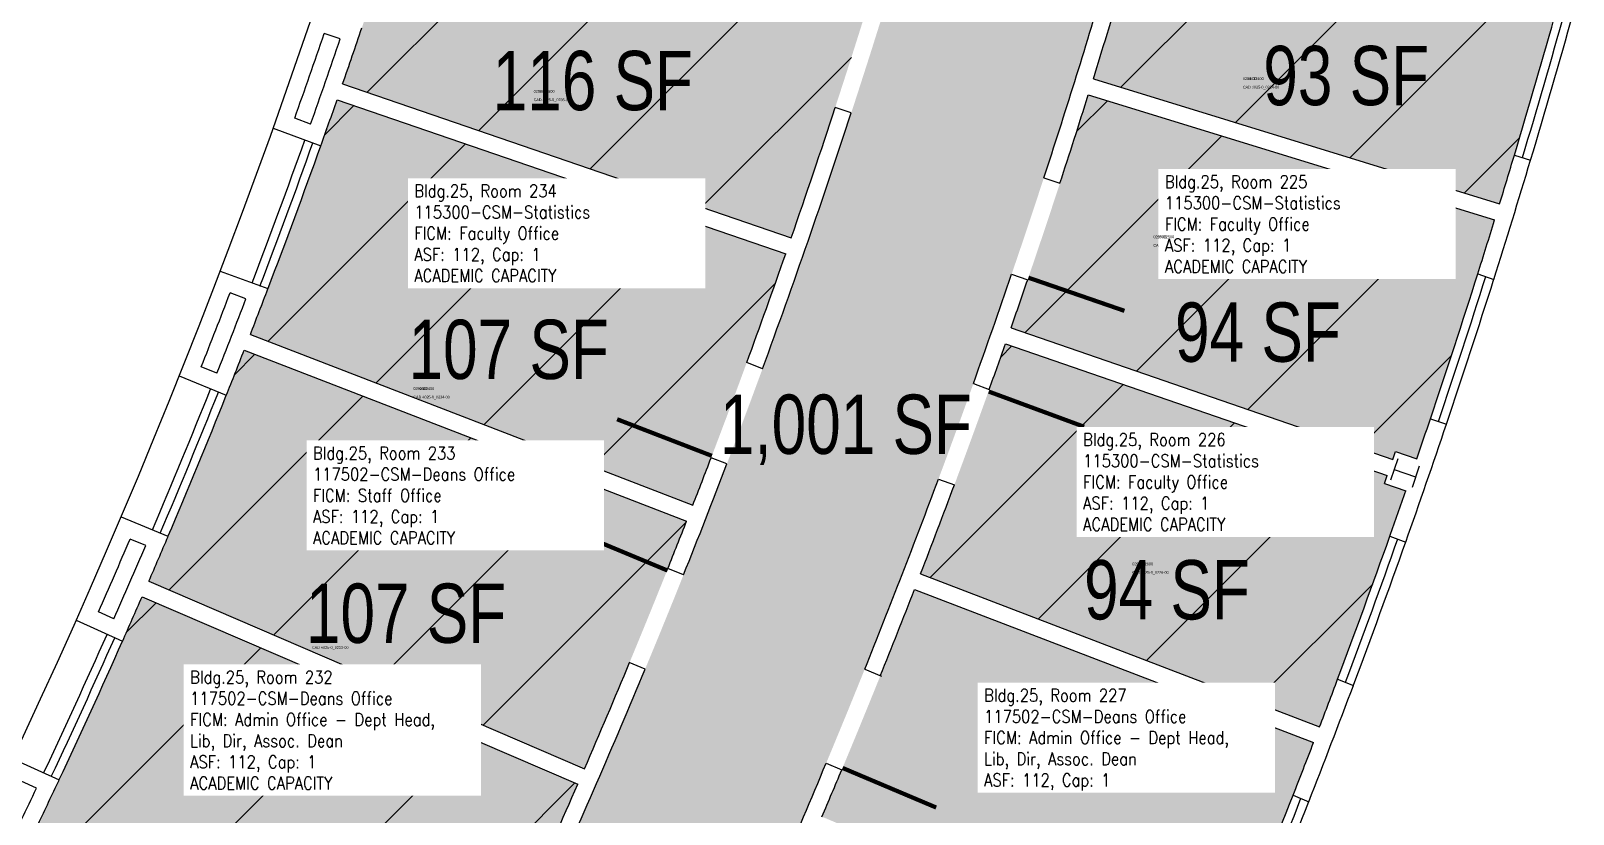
# Model space of a CAD drawing. Header units: inches. Extents: x -325 to 948, y 0 to 3497.
# Drawn here: x -21 to 525, y 744 to 1022 of the extents above; entities that cross this region are included whole.
import ezdxf
from ezdxf.enums import TextEntityAlignment as Align

# ---------------------------------------------------------------- set-up
doc = ezdxf.new("R2010")
doc.units = ezdxf.units.IN
doc.header["$LTSCALE"] = 10
doc.header["$MEASUREMENT"] = 0
for name, color, linetype in [('A-COLS', 5, 'CONTINUOUS'), ('A-DOOR', 2, 'CONTINUOUS'), ('A-GLAZ', 1, 'CONTINUOUS'), ('A-GLAZ-SILL', 2, 'CONTINUOUS'), ('A-IDEN-CNUM', 7, 'CONTINUOUS'), ('A-IDEN-RNUM', 7, 'CONTINUOUS'), ('A-IDEN-SNUM', 4, 'CONTINUOUS'), ('A-IDEN-VNUM', 4, 'CONTINUOUS'), ('A-WALL', 5, 'CONTINUOUS'), ('AREA-TEXT', 3, 'CONTINUOUS'), ('Rooms-Capacity', 4, 'CONTINUOUS'), ('Rooms-Category-Color', 7, 'CONTINUOUS'), ('Rooms-College-Color', 7, 'CONTINUOUS'), ('Rooms-Department-Color', 7, 'CONTINUOUS'), ('Rooms-Division-Color', 7, 'CONTINUOUS'), ('Rooms-Information', 7, 'CONTINUOUS')]:
    doc.layers.add(name, color=color, linetype=linetype)
doc.styles.add('AREA', font='arial.ttf', dxfattribs={"width": 0.75, "height": 24})
doc.styles.add('ROOMSNUMBER', font='txt', dxfattribs={"height": 0.03})
doc.styles.add('ROOMVNUMBER', font='simplex.shx', dxfattribs={"width": 0.85})
pattern_1 = [(45, (0, 0), (-26.51650429449553, 26.51650429449553), [])]

msp = doc.modelspace()

# ---------------------------------------------------------------- hatches: boundary and pattern name
at = {"layer": 'Rooms-Capacity'}
h = msp.add_hatch(dxfattribs=at)
h.set_pattern_fill('ANSI31', color=256, scale=300, style=0)
h.set_pattern_definition(pattern_1)
edge = h.paths.add_edge_path()
edge.add_arc((-2305.089008092932, 1834.524642707911), 2703.000000049143, 340.8610057161899, 343.0380588394687)
edge.add_line((280.3271226100624, 1045.961118718609), (119.3391235694289, 1094.002371110022))
edge.add_arc((-2305.089007974754, 1834.524642976342), 2535.000000030152, 340.8484296923104, 343.01512552803985, ccw=False)
edge.add_line((89.60890708118677, 1002.87153273169), (248.5053586475551, 948.3165348591283))
h = msp.add_hatch(dxfattribs=at)
h.set_pattern_fill('ANSI31', color=256, scale=300, style=0)
h.set_pattern_definition(pattern_1)
edge = h.paths.add_edge_path()
edge.add_arc((-2276.852426281882, 1812.192879227963), 2904.00000032316, 342.9432912588958, 344.6990549330902)
edge.add_line((524.2096773013473, 1045.859339738265), (516.4850305169821, 1047.955555938184))
edge.add_arc((-2276.852430107856, 1812.192877487471), 2895.996003550221, 344.6987278055045, 344.758081324442)
edge.add_line((517.2752159759402, 1050.849623777904), (380.0898112021387, 1088.077250903472))
edge.add_arc((-2305.089007895296, 1834.524642702185), 2786.999999865912, 342.6778497401492, 344.4647095112239, ccw=False)
edge.add_line((355.5087377205491, 1004.712233011611), (499.4148769341409, 960.3972094981))
h = msp.add_hatch(dxfattribs=at)
h.set_pattern_fill('ANSI31', color=256, scale=300, style=0)
h.set_pattern_definition(pattern_1)
edge = h.paths.add_edge_path()
edge.add_arc((-2276.852418047817, 1812.192872004533), 2895.995990214023, 341.0101215981583, 341.0694751172906)
edge.add_line((462.5068362504244, 872.6697742436081), (470.0725412406027, 870.0574192833155))
edge.add_arc((-2276.852426187982, 1812.192878604191), 2904.000000067543, 341.069147865492, 342.8249115392283)
edge.add_line((497.6490437686443, 954.6629411671311), (353.7160897180438, 998.9862221740186))
edge.add_arc((-2305.089008116584, 1834.524642937959), 2787.000000151436, 340.7679439847817, 342.55449900097767, ccw=False)
edge.add_line((326.3747290670872, 916.5008955700323), (461.5321011543274, 869.8325373502448))
h = msp.add_hatch(dxfattribs=at)
h.set_pattern_fill('ANSI31', color=256, scale=300, style=0)
h.set_pattern_definition(pattern_1)
edge = h.paths.add_edge_path()
edge.add_arc((-2305.08900790314, 1834.524642693369), 2702.999999866125, 338.7217339379405, 340.7338218053458)
edge.add_line((246.531883712858, 942.6503103207797), (87.63376909866929, 997.2058791769668))
edge.add_arc((-2305.089008014309, 1834.524642641687), 2534.999999953714, 338.71097346104966, 340.71281684837544, ccw=False)
edge.add_line((56.92457297444344, 914.1351365139708), (213.644649758935, 853.6119243353605))
h = msp.add_hatch(dxfattribs=at)
h.set_pattern_fill('ANSI31', color=256, scale=300, style=0)
h.set_pattern_definition(pattern_1)
edge = h.paths.add_edge_path()
edge.add_arc((-2305.089008152117, 1834.524642559119), 2703.000000032111, 336.5827852141511, 338.5945502867464)
edge.add_line((211.4610420316458, 848.0233272565529), (54.73950235918164, 908.5471043894067))
edge.add_arc((-2305.089007961677, 1834.524642856049), 2534.999999973945, 336.5738616703237, 338.57536091292997, ccw=False)
edge.add_line((20.95943770185113, 826.693492169492), (175.279097802937, 760.2886074464768))
h = msp.add_hatch(dxfattribs=at)
h.set_pattern_fill('ANSI31', color=256, scale=300, style=0)
h.set_pattern_definition(pattern_1)
edge = h.paths.add_edge_path()
edge.add_arc((-2276.852426088291, 1812.192878778743), 2904.000000019783, 339.0766245999268, 340.8323882740558)
edge.add_line((466.1559754796326, 858.7145575555041), (458.5902705006301, 861.326912496239))
edge.add_arc((-2276.852414833651, 1812.192874648416), 2895.995988037347, 340.8320610975003, 340.89141461656)
edge.add_line((459.5738182738423, 864.1611064625904), (324.3922442346811, 910.8378213616088))
edge.add_arc((-2305.089007942135, 1834.524642849704), 2786.999999953379, 338.85831656133695, 340.64459347446916, ccw=False)
edge.add_line((294.3218834213912, 829.3221669271588), (435.6544901020825, 775.1190001498908))
h = msp.add_hatch(dxfattribs=at)
h.set_pattern_fill('ANSI31', color=256, scale=300, style=0)
h.set_pattern_definition(pattern_1)
edge = h.paths.add_edge_path()
edge.add_arc((-2305.089008021794, 1834.524643257954), 2703.000000187775, 334.4441198918063, 336.4556017717681)
edge.add_line((172.8884324468672, 754.7854129141197), (18.56750856712461, 821.1908414382488))
edge.add_arc((-2305.089008075794, 1834.524643225031), 2535.000000232891, 334.4370520766182, 336.4382493965853, ccw=False)
edge.add_line((-18.23569793254137, 740.6659050565213), (133.4629362635314, 668.4742944147438))
at = {"layer": 'Rooms-Category-Color', "true_color": 0xadadad}
h = msp.add_hatch(color=253, dxfattribs=at)
edge = h.paths.add_edge_path()
edge.add_line((34.39897107705474, 468.6999850831926), (-117.4231610074639, 502.021208952181))
edge.add_line((-117.4231610074639, 502.021208952181), (-151.7202681899071, 334.1838550278917))
edge.add_line((-151.7202681899071, 334.1838550278917), (-7.594011101871729, 220.1971984868869))
edge.add_arc((-2276.852426092716, 1812.192878737769), 2771.99999998994, 324.9484635318286, 331.0134130690319)
edge.add_line((147.9079438112676, 468.8682163842022), (169.294850282371, 457.947885286063))
edge.add_arc((-2284.156127394961, 1816.105221167632), 2804.284766009825, 331.0323934584784, 332.6147454176079)
edge.add_line((205.8630757912156, 526.2147542523765), (160.1220340032228, 547.3977965601032))
edge.add_arc((-2303.807172850882, 1834.017028969487), 2779.628785574507, 332.4272513585452, 353.5998090020254)
edge.add_line((458.4977085404098, 1524.165568046272), (362.7159336581826, 1531.140738663264))
edge.add_arc((-2305.089026745991, 1834.524645286136), 2685.000018911521, 351.57440697682694, 353.5121715470484, ccw=False)
edge.add_line((350.9317373894155, 1441.105273576453), (344.9875655472279, 1441.924140555784))
edge.add_arc((-2305.089012348655, 1834.52464159952), 2679.000004130673, 351.5731036798027, 351.7014309877681)
edge.add_line((345.8602385893464, 1447.860587046482), (288.4406570233405, 1455.770688048564))
edge.add_arc((-2305.089007944261, 1834.524642814562), 2621.039999946175, 349.5184109178627, 351.69137152421445, ccw=False)
edge.add_line((272.2147845961154, 1357.70618441049), (335.5329562313855, 1348.375856847502))
edge.add_arc((-2305.089004876652, 1834.524647950165), 2684.999997872745, 349.4201184789342, 349.56843371235067, ccw=False)
edge.add_line((334.2656710222363, 1341.542007903568), (357.88053175807, 1337.257883115672))
edge.add_arc((-2305.089007955845, 1834.524642837082), 2708.999999957175, 329.723040530554, 349.4227526513265, ccw=False)
at = {"layer": 'Rooms-Category-Color', "true_color": 0xfa9ba3}
h = msp.add_hatch(color=241, dxfattribs=at)
edge = h.paths.add_edge_path()
edge.add_arc((-2305.089008092932, 1834.524642707911), 2703.000000049143, 340.8610057161899, 343.0380588394687)
edge.add_line((280.3271226100624, 1045.961118718609), (119.3391235694289, 1094.002371110022))
edge.add_arc((-2305.089007974754, 1834.524642976342), 2535.000000030152, 340.8484296923104, 343.01512552803985, ccw=False)
edge.add_line((89.60890708118677, 1002.87153273169), (248.5053586475551, 948.3165348591283))
h = msp.add_hatch(color=241, dxfattribs=at)
edge = h.paths.add_edge_path()
edge.add_arc((-2276.852426281882, 1812.192879227963), 2904.00000032316, 342.9432912588958, 344.6990549330902)
edge.add_line((524.2096773013473, 1045.859339738265), (516.4850305169821, 1047.955555938184))
edge.add_arc((-2276.852430107856, 1812.192877487471), 2895.996003550221, 344.6987278055045, 344.758081324442)
edge.add_line((517.2752159759402, 1050.849623777904), (380.0898112021387, 1088.077250903472))
edge.add_arc((-2305.089007895296, 1834.524642702185), 2786.999999865912, 342.6778497401492, 344.4647095112239, ccw=False)
edge.add_line((355.5087377205491, 1004.712233011611), (499.4148769341409, 960.3972094981))
h = msp.add_hatch(color=241, dxfattribs=at)
edge = h.paths.add_edge_path()
edge.add_arc((-2276.852418047817, 1812.192872004533), 2895.995990214023, 341.0101215981583, 341.0694751172906)
edge.add_line((462.5068362504244, 872.6697742436081), (470.0725412406027, 870.0574192833155))
edge.add_arc((-2276.852426187982, 1812.192878604191), 2904.000000067543, 341.069147865492, 342.8249115392283)
edge.add_line((497.6490437686443, 954.6629411671311), (353.7160897180438, 998.9862221740186))
edge.add_arc((-2305.089008116584, 1834.524642937959), 2787.000000151436, 340.7679439847817, 342.55449900097767, ccw=False)
edge.add_line((326.3747290670872, 916.5008955700323), (461.5321011543274, 869.8325373502448))
h = msp.add_hatch(color=241, dxfattribs=at)
edge = h.paths.add_edge_path()
edge.add_arc((-2305.08900790314, 1834.524642693369), 2702.999999866125, 338.7217339379405, 340.7338218053458)
edge.add_line((246.531883712858, 942.6503103207797), (87.63376909866929, 997.2058791769668))
edge.add_arc((-2305.089008014309, 1834.524642641687), 2534.999999953714, 338.71097346104966, 340.71281684837544, ccw=False)
edge.add_line((56.92457297444344, 914.1351365139708), (213.644649758935, 853.6119243353605))
h = msp.add_hatch(color=241, dxfattribs=at)
edge = h.paths.add_edge_path()
edge.add_arc((-2305.089008152117, 1834.524642559119), 2703.000000032111, 336.5827852141511, 338.5945502867464)
edge.add_line((211.4610420316458, 848.0233272565529), (54.73950235918164, 908.5471043894067))
edge.add_arc((-2305.089007961677, 1834.524642856049), 2534.999999973945, 336.5738616703237, 338.57536091292997, ccw=False)
edge.add_line((20.95943770185113, 826.693492169492), (175.279097802937, 760.2886074464768))
h = msp.add_hatch(color=241, dxfattribs=at)
edge = h.paths.add_edge_path()
edge.add_arc((-2276.852426088291, 1812.192878778743), 2904.000000019783, 339.0766245999268, 340.8323882740558)
edge.add_line((466.1559754796326, 858.7145575555041), (458.5902705006301, 861.326912496239))
edge.add_arc((-2276.852414833651, 1812.192874648416), 2895.995988037347, 340.8320610975003, 340.89141461656)
edge.add_line((459.5738182738423, 864.1611064625904), (324.3922442346811, 910.8378213616088))
edge.add_arc((-2305.089007942135, 1834.524642849704), 2786.999999953379, 338.85831656133695, 340.64459347446916, ccw=False)
edge.add_line((294.3218834213912, 829.3221669271588), (435.6544901020825, 775.1190001498908))
h = msp.add_hatch(color=241, dxfattribs=at)
edge = h.paths.add_edge_path()
edge.add_arc((-2305.089008021794, 1834.524643257954), 2703.000000187775, 334.4441198918063, 336.4556017717681)
edge.add_line((172.8884324468672, 754.7854129141197), (18.56750856712461, 821.1908414382488))
edge.add_arc((-2305.089008075794, 1834.524643225031), 2535.000000232891, 334.4370520766182, 336.4382493965853, ccw=False)
edge.add_line((-18.23569793254137, 740.6659050565213), (133.4629362635314, 668.4742944147438))
h = msp.add_hatch(color=241, dxfattribs=at)
edge = h.paths.add_edge_path()
edge.add_arc((-2276.852421947175, 1812.192868380505), 2895.995992162069, 337.1434550143975, 337.202808533352)
edge.add_line((392.9145774766803, 690.08014881704), (400.2868967391551, 686.9635482374579))
edge.add_arc((-2276.852426189005, 1812.192878400964), 2903.999999970465, 337.2024812026928, 338.9582448768174)
edge.add_line((433.5059869922698, 769.5168635593727), (292.1517919823527, 823.72830977384))
edge.add_arc((-2305.089007768752, 1834.524643104878), 2786.999999886478, 336.94894047250233, 338.7349662514256, ccw=False)
edge.add_line((259.3865591324866, 743.2712050192058), (391.7507325522602, 687.3151015033945))
at = {"layer": 'Rooms-College-Color', "true_color": 0xadadad}
h = msp.add_hatch(color=253, dxfattribs=at)
edge = h.paths.add_edge_path()
edge.add_line((34.39897107705474, 468.6999850831926), (-117.4231610074639, 502.021208952181))
edge.add_line((-117.4231610074639, 502.021208952181), (-151.7202681899071, 334.1838550278917))
edge.add_line((-151.7202681899071, 334.1838550278917), (-7.594011101871729, 220.1971984868869))
edge.add_arc((-2276.852426092716, 1812.192878737769), 2771.99999998994, 324.9484635318286, 331.0134130690319)
edge.add_line((147.9079438112676, 468.8682163842022), (169.294850282371, 457.947885286063))
edge.add_arc((-2284.156127394961, 1816.105221167632), 2804.284766009825, 331.0323934584784, 332.6147454176079)
edge.add_line((205.8630757912156, 526.2147542523765), (160.1220340032228, 547.3977965601032))
edge.add_arc((-2303.807172850882, 1834.017028969487), 2779.628785574507, 332.4272513585452, 353.5998090020254)
edge.add_line((458.4977085404098, 1524.165568046272), (362.7159336581826, 1531.140738663264))
edge.add_arc((-2305.089026745991, 1834.524645286136), 2685.000018911521, 351.57440697682694, 353.5121715470484, ccw=False)
edge.add_line((350.9317373894155, 1441.105273576453), (344.9875655472279, 1441.924140555784))
edge.add_arc((-2305.089012348655, 1834.52464159952), 2679.000004130673, 351.5731036798027, 351.7014309877681)
edge.add_line((345.8602385893464, 1447.860587046482), (288.4406570233405, 1455.770688048564))
edge.add_arc((-2305.089007944261, 1834.524642814562), 2621.039999946175, 349.5184109178627, 351.69137152421445, ccw=False)
edge.add_line((272.2147845961154, 1357.70618441049), (335.5329562313855, 1348.375856847502))
edge.add_arc((-2305.089004876652, 1834.524647950165), 2684.999997872745, 349.4201184789342, 349.56843371235067, ccw=False)
edge.add_line((334.2656710222363, 1341.542007903568), (357.88053175807, 1337.257883115672))
edge.add_arc((-2305.089007955845, 1834.524642837082), 2708.999999957175, 329.723040530554, 349.4227526513265, ccw=False)
at = {"layer": 'Rooms-College-Color', "true_color": 0xffe090}
h = msp.add_hatch(color=41, dxfattribs=at)
edge = h.paths.add_edge_path()
edge.add_arc((-2305.089008092932, 1834.524642707911), 2703.000000049143, 340.8610057161899, 343.0380588394687)
edge.add_line((280.3271226100624, 1045.961118718609), (119.3391235694289, 1094.002371110022))
edge.add_arc((-2305.089007974754, 1834.524642976342), 2535.000000030152, 340.8484296923104, 343.01512552803985, ccw=False)
edge.add_line((89.60890708118677, 1002.87153273169), (248.5053586475551, 948.3165348591283))
h = msp.add_hatch(color=41, dxfattribs=at)
edge = h.paths.add_edge_path()
edge.add_arc((-2276.852426281882, 1812.192879227963), 2904.00000032316, 342.9432912588958, 344.6990549330902)
edge.add_line((524.2096773013473, 1045.859339738265), (516.4850305169821, 1047.955555938184))
edge.add_arc((-2276.852430107856, 1812.192877487471), 2895.996003550221, 344.6987278055045, 344.758081324442)
edge.add_line((517.2752159759402, 1050.849623777904), (380.0898112021387, 1088.077250903472))
edge.add_arc((-2305.089007895296, 1834.524642702185), 2786.999999865912, 342.6778497401492, 344.4647095112239, ccw=False)
edge.add_line((355.5087377205491, 1004.712233011611), (499.4148769341409, 960.3972094981))
h = msp.add_hatch(color=41, dxfattribs=at)
edge = h.paths.add_edge_path()
edge.add_arc((-2276.852418047817, 1812.192872004533), 2895.995990214023, 341.0101215981583, 341.0694751172906)
edge.add_line((462.5068362504244, 872.6697742436081), (470.0725412406027, 870.0574192833155))
edge.add_arc((-2276.852426187982, 1812.192878604191), 2904.000000067543, 341.069147865492, 342.8249115392283)
edge.add_line((497.6490437686443, 954.6629411671311), (353.7160897180438, 998.9862221740186))
edge.add_arc((-2305.089008116584, 1834.524642937959), 2787.000000151436, 340.7679439847817, 342.55449900097767, ccw=False)
edge.add_line((326.3747290670872, 916.5008955700323), (461.5321011543274, 869.8325373502448))
h = msp.add_hatch(color=41, dxfattribs=at)
edge = h.paths.add_edge_path()
edge.add_arc((-2305.08900790314, 1834.524642693369), 2702.999999866125, 338.7217339379405, 340.7338218053458)
edge.add_line((246.531883712858, 942.6503103207797), (87.63376909866929, 997.2058791769668))
edge.add_arc((-2305.089008014309, 1834.524642641687), 2534.999999953714, 338.71097346104966, 340.71281684837544, ccw=False)
edge.add_line((56.92457297444344, 914.1351365139708), (213.644649758935, 853.6119243353605))
h = msp.add_hatch(color=41, dxfattribs=at)
edge = h.paths.add_edge_path()
edge.add_arc((-2305.089008152117, 1834.524642559119), 2703.000000032111, 336.5827852141511, 338.5945502867464)
edge.add_line((211.4610420316458, 848.0233272565529), (54.73950235918164, 908.5471043894067))
edge.add_arc((-2305.089007961677, 1834.524642856049), 2534.999999973945, 336.5738616703237, 338.57536091292997, ccw=False)
edge.add_line((20.95943770185113, 826.693492169492), (175.279097802937, 760.2886074464768))
h = msp.add_hatch(color=41, dxfattribs=at)
edge = h.paths.add_edge_path()
edge.add_arc((-2276.852426088291, 1812.192878778743), 2904.000000019783, 339.0766245999268, 340.8323882740558)
edge.add_line((466.1559754796326, 858.7145575555041), (458.5902705006301, 861.326912496239))
edge.add_arc((-2276.852414833651, 1812.192874648416), 2895.995988037347, 340.8320610975003, 340.89141461656)
edge.add_line((459.5738182738423, 864.1611064625904), (324.3922442346811, 910.8378213616088))
edge.add_arc((-2305.089007942135, 1834.524642849704), 2786.999999953379, 338.85831656133695, 340.64459347446916, ccw=False)
edge.add_line((294.3218834213912, 829.3221669271588), (435.6544901020825, 775.1190001498908))
h = msp.add_hatch(color=41, dxfattribs=at)
edge = h.paths.add_edge_path()
edge.add_arc((-2305.089008021794, 1834.524643257954), 2703.000000187775, 334.4441198918063, 336.4556017717681)
edge.add_line((172.8884324468672, 754.7854129141197), (18.56750856712461, 821.1908414382488))
edge.add_arc((-2305.089008075794, 1834.524643225031), 2535.000000232891, 334.4370520766182, 336.4382493965853, ccw=False)
edge.add_line((-18.23569793254137, 740.6659050565213), (133.4629362635314, 668.4742944147438))
at = {"layer": 'Rooms-College-Color', "true_color": 0x80bc67}
h = msp.add_hatch(color=83, dxfattribs=at)
edge = h.paths.add_edge_path()
edge.add_arc((-2276.852421947175, 1812.192868380505), 2895.995992162069, 337.1434550143975, 337.202808533352)
edge.add_line((392.9145774766803, 690.08014881704), (400.2868967391551, 686.9635482374579))
edge.add_arc((-2276.852426189005, 1812.192878400964), 2903.999999970465, 337.2024812026928, 338.9582448768174)
edge.add_line((433.5059869922698, 769.5168635593727), (292.1517919823527, 823.72830977384))
edge.add_arc((-2305.089007768752, 1834.524643104878), 2786.999999886478, 336.94894047250233, 338.7349662514256, ccw=False)
edge.add_line((259.3865591324866, 743.2712050192058), (391.7507325522602, 687.3151015033945))
at = {"layer": 'Rooms-Department-Color', "true_color": 0xacacac}
h = msp.add_hatch(color=253, dxfattribs=at)
edge = h.paths.add_edge_path()
edge.add_line((34.39897107705474, 468.6999850831926), (-117.4231610074639, 502.021208952181))
edge.add_line((-117.4231610074639, 502.021208952181), (-151.7202681899071, 334.1838550278917))
edge.add_line((-151.7202681899071, 334.1838550278917), (-7.594011101871729, 220.1971984868869))
edge.add_arc((-2276.852426092716, 1812.192878737769), 2771.99999998994, 324.9484635318286, 331.0134130690319)
edge.add_line((147.9079438112676, 468.8682163842022), (169.294850282371, 457.947885286063))
edge.add_arc((-2284.156127394961, 1816.105221167632), 2804.284766009825, 331.0323934584784, 332.6147454176079)
edge.add_line((205.8630757912156, 526.2147542523765), (160.1220340032228, 547.3977965601032))
edge.add_arc((-2303.807172850882, 1834.017028969487), 2779.628785574507, 332.4272513585452, 353.5998090020254)
edge.add_line((458.4977085404098, 1524.165568046272), (362.7159336581826, 1531.140738663264))
edge.add_arc((-2305.089026745991, 1834.524645286136), 2685.000018911521, 351.57440697682694, 353.5121715470484, ccw=False)
edge.add_line((350.9317373894155, 1441.105273576453), (344.9875655472279, 1441.924140555784))
edge.add_arc((-2305.089012348655, 1834.52464159952), 2679.000004130673, 351.5731036798027, 351.7014309877681)
edge.add_line((345.8602385893464, 1447.860587046482), (288.4406570233405, 1455.770688048564))
edge.add_arc((-2305.089007944261, 1834.524642814562), 2621.039999946175, 349.5184109178627, 351.69137152421445, ccw=False)
edge.add_line((272.2147845961154, 1357.70618441049), (335.5329562313855, 1348.375856847502))
edge.add_arc((-2305.089004876652, 1834.524647950165), 2684.999997872745, 349.4201184789342, 349.56843371235067, ccw=False)
edge.add_line((334.2656710222363, 1341.542007903568), (357.88053175807, 1337.257883115672))
edge.add_arc((-2305.089007955845, 1834.524642837082), 2708.999999957175, 329.723040530554, 349.4227526513265, ccw=False)
at = {"layer": 'Rooms-Department-Color', "true_color": 0xffe090}
h = msp.add_hatch(color=41, dxfattribs=at)
edge = h.paths.add_edge_path()
edge.add_arc((-2305.089008092932, 1834.524642707911), 2703.000000049143, 340.8610057161899, 343.0380588394687)
edge.add_line((280.3271226100624, 1045.961118718609), (119.3391235694289, 1094.002371110022))
edge.add_arc((-2305.089007974754, 1834.524642976342), 2535.000000030152, 340.8484296923104, 343.01512552803985, ccw=False)
edge.add_line((89.60890708118677, 1002.87153273169), (248.5053586475551, 948.3165348591283))
h = msp.add_hatch(color=41, dxfattribs=at)
edge = h.paths.add_edge_path()
edge.add_arc((-2276.852426281882, 1812.192879227963), 2904.00000032316, 342.9432912588958, 344.6990549330902)
edge.add_line((524.2096773013473, 1045.859339738265), (516.4850305169821, 1047.955555938184))
edge.add_arc((-2276.852430107856, 1812.192877487471), 2895.996003550221, 344.6987278055045, 344.758081324442)
edge.add_line((517.2752159759402, 1050.849623777904), (380.0898112021387, 1088.077250903472))
edge.add_arc((-2305.089007895296, 1834.524642702185), 2786.999999865912, 342.6778497401492, 344.4647095112239, ccw=False)
edge.add_line((355.5087377205491, 1004.712233011611), (499.4148769341409, 960.3972094981))
h = msp.add_hatch(color=41, dxfattribs=at)
edge = h.paths.add_edge_path()
edge.add_arc((-2276.852418047817, 1812.192872004533), 2895.995990214023, 341.0101215981583, 341.0694751172906)
edge.add_line((462.5068362504244, 872.6697742436081), (470.0725412406027, 870.0574192833155))
edge.add_arc((-2276.852426187982, 1812.192878604191), 2904.000000067543, 341.069147865492, 342.8249115392283)
edge.add_line((497.6490437686443, 954.6629411671311), (353.7160897180438, 998.9862221740186))
edge.add_arc((-2305.089008116584, 1834.524642937959), 2787.000000151436, 340.7679439847817, 342.55449900097767, ccw=False)
edge.add_line((326.3747290670872, 916.5008955700323), (461.5321011543274, 869.8325373502448))
h = msp.add_hatch(color=41, dxfattribs=at)
edge = h.paths.add_edge_path()
edge.add_arc((-2305.08900790314, 1834.524642693369), 2702.999999866125, 338.7217339379405, 340.7338218053458)
edge.add_line((246.531883712858, 942.6503103207797), (87.63376909866929, 997.2058791769668))
edge.add_arc((-2305.089008014309, 1834.524642641687), 2534.999999953714, 338.71097346104966, 340.71281684837544, ccw=False)
edge.add_line((56.92457297444344, 914.1351365139708), (213.644649758935, 853.6119243353605))
h = msp.add_hatch(color=41, dxfattribs=at)
edge = h.paths.add_edge_path()
edge.add_arc((-2305.089008152117, 1834.524642559119), 2703.000000032111, 336.5827852141511, 338.5945502867464)
edge.add_line((211.4610420316458, 848.0233272565529), (54.73950235918164, 908.5471043894067))
edge.add_arc((-2305.089007961677, 1834.524642856049), 2534.999999973945, 336.5738616703237, 338.57536091292997, ccw=False)
edge.add_line((20.95943770185113, 826.693492169492), (175.279097802937, 760.2886074464768))
h = msp.add_hatch(color=41, dxfattribs=at)
edge = h.paths.add_edge_path()
edge.add_arc((-2276.852426088291, 1812.192878778743), 2904.000000019783, 339.0766245999268, 340.8323882740558)
edge.add_line((466.1559754796326, 858.7145575555041), (458.5902705006301, 861.326912496239))
edge.add_arc((-2276.852414833651, 1812.192874648416), 2895.995988037347, 340.8320610975003, 340.89141461656)
edge.add_line((459.5738182738423, 864.1611064625904), (324.3922442346811, 910.8378213616088))
edge.add_arc((-2305.089007942135, 1834.524642849704), 2786.999999953379, 338.85831656133695, 340.64459347446916, ccw=False)
edge.add_line((294.3218834213912, 829.3221669271588), (435.6544901020825, 775.1190001498908))
h = msp.add_hatch(color=41, dxfattribs=at)
edge = h.paths.add_edge_path()
edge.add_arc((-2305.089008021794, 1834.524643257954), 2703.000000187775, 334.4441198918063, 336.4556017717681)
edge.add_line((172.8884324468672, 754.7854129141197), (18.56750856712461, 821.1908414382488))
edge.add_arc((-2305.089008075794, 1834.524643225031), 2535.000000232891, 334.4370520766182, 336.4382493965853, ccw=False)
edge.add_line((-18.23569793254137, 740.6659050565213), (133.4629362635314, 668.4742944147438))
h = msp.add_hatch(color=41, dxfattribs=at)
edge = h.paths.add_edge_path()
edge.add_arc((-2276.852421947175, 1812.192868380505), 2895.995992162069, 337.1434550143975, 337.202808533352)
edge.add_line((392.9145774766803, 690.08014881704), (400.2868967391551, 686.9635482374579))
edge.add_arc((-2276.852426189005, 1812.192878400964), 2903.999999970465, 337.2024812026928, 338.9582448768174)
edge.add_line((433.5059869922698, 769.5168635593727), (292.1517919823527, 823.72830977384))
edge.add_arc((-2305.089007768752, 1834.524643104878), 2786.999999886478, 336.94894047250233, 338.7349662514256, ccw=False)
edge.add_line((259.3865591324866, 743.2712050192058), (391.7507325522602, 687.3151015033945))
at = {"layer": 'Rooms-Division-Color', "true_color": 0xadadad}
h = msp.add_hatch(color=253, dxfattribs=at)
edge = h.paths.add_edge_path()
edge.add_line((34.39897107705474, 468.6999850831926), (-117.4231610074639, 502.021208952181))
edge.add_line((-117.4231610074639, 502.021208952181), (-151.7202681899071, 334.1838550278917))
edge.add_line((-151.7202681899071, 334.1838550278917), (-7.594011101871729, 220.1971984868869))
edge.add_arc((-2276.852426092716, 1812.192878737769), 2771.99999998994, 324.9484635318286, 331.0134130690319)
edge.add_line((147.9079438112676, 468.8682163842022), (169.294850282371, 457.947885286063))
edge.add_arc((-2284.156127394961, 1816.105221167632), 2804.284766009825, 331.0323934584784, 332.6147454176079)
edge.add_line((205.8630757912156, 526.2147542523765), (160.1220340032228, 547.3977965601032))
edge.add_arc((-2303.807172850882, 1834.017028969487), 2779.628785574507, 332.4272513585452, 353.5998090020254)
edge.add_line((458.4977085404098, 1524.165568046272), (362.7159336581826, 1531.140738663264))
edge.add_arc((-2305.089026745991, 1834.524645286136), 2685.000018911521, 351.57440697682694, 353.5121715470484, ccw=False)
edge.add_line((350.9317373894155, 1441.105273576453), (344.9875655472279, 1441.924140555784))
edge.add_arc((-2305.089012348655, 1834.52464159952), 2679.000004130673, 351.5731036798027, 351.7014309877681)
edge.add_line((345.8602385893464, 1447.860587046482), (288.4406570233405, 1455.770688048564))
edge.add_arc((-2305.089007944261, 1834.524642814562), 2621.039999946175, 349.5184109178627, 351.69137152421445, ccw=False)
edge.add_line((272.2147845961154, 1357.70618441049), (335.5329562313855, 1348.375856847502))
edge.add_arc((-2305.089004876652, 1834.524647950165), 2684.999997872745, 349.4201184789342, 349.56843371235067, ccw=False)
edge.add_line((334.2656710222363, 1341.542007903568), (357.88053175807, 1337.257883115672))
edge.add_arc((-2305.089007955845, 1834.524642837082), 2708.999999957175, 329.723040530554, 349.4227526513265, ccw=False)
at = {"layer": 'Rooms-Division-Color', "true_color": 0xffe090}
h = msp.add_hatch(color=41, dxfattribs=at)
edge = h.paths.add_edge_path()
edge.add_arc((-2305.089008092932, 1834.524642707911), 2703.000000049143, 340.8610057161899, 343.0380588394687)
edge.add_line((280.3271226100624, 1045.961118718609), (119.3391235694289, 1094.002371110022))
edge.add_arc((-2305.089007974754, 1834.524642976342), 2535.000000030152, 340.8484296923104, 343.01512552803985, ccw=False)
edge.add_line((89.60890708118677, 1002.87153273169), (248.5053586475551, 948.3165348591283))
h = msp.add_hatch(color=41, dxfattribs=at)
edge = h.paths.add_edge_path()
edge.add_arc((-2276.852426281882, 1812.192879227963), 2904.00000032316, 342.9432912588958, 344.6990549330902)
edge.add_line((524.2096773013473, 1045.859339738265), (516.4850305169821, 1047.955555938184))
edge.add_arc((-2276.852430107856, 1812.192877487471), 2895.996003550221, 344.6987278055045, 344.758081324442)
edge.add_line((517.2752159759402, 1050.849623777904), (380.0898112021387, 1088.077250903472))
edge.add_arc((-2305.089007895296, 1834.524642702185), 2786.999999865912, 342.6778497401492, 344.4647095112239, ccw=False)
edge.add_line((355.5087377205491, 1004.712233011611), (499.4148769341409, 960.3972094981))
h = msp.add_hatch(color=41, dxfattribs=at)
edge = h.paths.add_edge_path()
edge.add_arc((-2276.852418047817, 1812.192872004533), 2895.995990214023, 341.0101215981583, 341.0694751172906)
edge.add_line((462.5068362504244, 872.6697742436081), (470.0725412406027, 870.0574192833155))
edge.add_arc((-2276.852426187982, 1812.192878604191), 2904.000000067543, 341.069147865492, 342.8249115392283)
edge.add_line((497.6490437686443, 954.6629411671311), (353.7160897180438, 998.9862221740186))
edge.add_arc((-2305.089008116584, 1834.524642937959), 2787.000000151436, 340.7679439847817, 342.55449900097767, ccw=False)
edge.add_line((326.3747290670872, 916.5008955700323), (461.5321011543274, 869.8325373502448))
h = msp.add_hatch(color=41, dxfattribs=at)
edge = h.paths.add_edge_path()
edge.add_arc((-2305.08900790314, 1834.524642693369), 2702.999999866125, 338.7217339379405, 340.7338218053458)
edge.add_line((246.531883712858, 942.6503103207797), (87.63376909866929, 997.2058791769668))
edge.add_arc((-2305.089008014309, 1834.524642641687), 2534.999999953714, 338.71097346104966, 340.71281684837544, ccw=False)
edge.add_line((56.92457297444344, 914.1351365139708), (213.644649758935, 853.6119243353605))
h = msp.add_hatch(color=41, dxfattribs=at)
edge = h.paths.add_edge_path()
edge.add_arc((-2305.089008152117, 1834.524642559119), 2703.000000032111, 336.5827852141511, 338.5945502867464)
edge.add_line((211.4610420316458, 848.0233272565529), (54.73950235918164, 908.5471043894067))
edge.add_arc((-2305.089007961677, 1834.524642856049), 2534.999999973945, 336.5738616703237, 338.57536091292997, ccw=False)
edge.add_line((20.95943770185113, 826.693492169492), (175.279097802937, 760.2886074464768))
h = msp.add_hatch(color=41, dxfattribs=at)
edge = h.paths.add_edge_path()
edge.add_arc((-2276.852426088291, 1812.192878778743), 2904.000000019783, 339.0766245999268, 340.8323882740558)
edge.add_line((466.1559754796326, 858.7145575555041), (458.5902705006301, 861.326912496239))
edge.add_arc((-2276.852414833651, 1812.192874648416), 2895.995988037347, 340.8320610975003, 340.89141461656)
edge.add_line((459.5738182738423, 864.1611064625904), (324.3922442346811, 910.8378213616088))
edge.add_arc((-2305.089007942135, 1834.524642849704), 2786.999999953379, 338.85831656133695, 340.64459347446916, ccw=False)
edge.add_line((294.3218834213912, 829.3221669271588), (435.6544901020825, 775.1190001498908))
h = msp.add_hatch(color=41, dxfattribs=at)
edge = h.paths.add_edge_path()
edge.add_arc((-2305.089008021794, 1834.524643257954), 2703.000000187775, 334.4441198918063, 336.4556017717681)
edge.add_line((172.8884324468672, 754.7854129141197), (18.56750856712461, 821.1908414382488))
edge.add_arc((-2305.089008075794, 1834.524643225031), 2535.000000232891, 334.4370520766182, 336.4382493965853, ccw=False)
edge.add_line((-18.23569793254137, 740.6659050565213), (133.4629362635314, 668.4742944147438))
h = msp.add_hatch(color=41, dxfattribs=at)
edge = h.paths.add_edge_path()
edge.add_arc((-2276.852421947175, 1812.192868380505), 2895.995992162069, 337.1434550143975, 337.202808533352)
edge.add_line((392.9145774766803, 690.08014881704), (400.2868967391551, 686.9635482374579))
edge.add_arc((-2276.852426189005, 1812.192878400964), 2903.999999970465, 337.2024812026928, 338.9582448768174)
edge.add_line((433.5059869922698, 769.5168635593727), (292.1517919823527, 823.72830977384))
edge.add_arc((-2305.089007768752, 1834.524643104878), 2786.999999886478, 336.94894047250233, 338.7349662514256, ccw=False)
edge.add_line((259.3865591324866, 743.2712050192058), (391.7507325522602, 687.3151015033945))

# ---------------------------------------------------------------- linework, layer by layer
at = {"layer": 'A-COLS'}
for p, q in [((463.3251181952655, 870.0100409360602), (460.7684808410704, 862.4380088439211)), ((462.0154763460159, 866.2346008932218), (469.6643092297018, 863.6520323362201)), ((470.9426279067993, 867.4380483487621), (468.3859905414283, 859.8660163208842))]:
    msp.add_line(p, q, dxfattribs=at)
at = {"layer": 'A-DOOR'}
for points in [[(274.9437643960118, 1028.000898404047, 1.5, 1.5, 0), (240.7753697857261, 1039.337600360624, 0, 0, 0), (241.0115510858595, 1040.049441922456, 0, 0, 0.414213562373095), (263.8432437255979, 994.5443453807384, 0, 0, 0.414213562373095)], [(332.4943630546331, 934.2241170611233, 1.5, 1.5, 0), (366.5229482911527, 922.4744197838008, 0, 0, 0), (366.2781629338861, 921.7654909165576, 0, 0, 0.414213562373095), (343.9992749802768, 967.5437734359875, 0, 0, 0.414213562373095)], [(220.3994436152279, 871.1029294459149, 1.5, 1.5, 0), (186.8167138025165, 884.072133673355, 0, 0, 0), (186.5465220473707, 883.3724934747443, 0, 0, -0.414213562373095), (233.0984560847282, 903.9860190739855, 0, 0, -0.414213562373095)], [(318.475742507726, 893.8703506104648, 1.5, 1.5, 0), (352.2509470134974, 881.4109942736104, 0, 0, 0), (352.5105169303715, 882.1146443467587, 0, 0, -0.414213562373095), (306.275956068188, 860.7987961890176, 0, 0, -0.414213562373095)], [(204.6759813576937, 830.483790948987, 1.5, 1.5, 0), (171.4410576224327, 844.3199697760865, 0, 0, 0), (171.7293113395572, 845.0123640233651, 0, 0, 0.414213562373095), (191.1280562616885, 797.9412614582106, 0, 0, 0.414213562373095)], [(266.6874256767333, 760.5414061909541, 1.5, 1.5, 0), (299.8462118804455, 746.523742441088, 0, 0, 0), (299.5541772097349, 745.8329344131052, 0, 0, 0.414213562373095), (280.413054741919, 793.0093843471259, 0, 0, 0.414213562373095)]]:
    msp.add_lwpolyline(points, format="xyseb", dxfattribs=at)
at = {"layer": 'A-GLAZ'}
for centre, radius, start, end in [((-2276.852426066995, 1812.192878806964), 2907, 343.2984339956153, 344.3640123189321), ((-2305.089007973671, 1834.524642879143), 2532, 339.1001848170837, 340.3236054943739), ((-2276.852426066995, 1812.192878806964), 2907, 341.3651006571531, 342.4306789849136), ((-2305.089007973671, 1834.524642879143), 2532, 336.9629009592494, 338.1863216162408), ((-2276.852426066995, 1812.192878806964), 2907, 339.4317673329977, 340.4973456493606), ((-2305.089007973671, 1834.524642879143), 2532, 334.8259404065353, 336.049361080176), ((-2276.852426066995, 1812.192878806964), 2907, 337.4984339919386, 338.564012314503)]:
    msp.add_arc(centre, radius, start, end, dxfattribs=at)
at = {"layer": 'A-GLAZ-SILL'}
for centre, radius, start, end in [((-2276.852426066995, 1812.192878806964), 2904, 343.2984339956153, 344.3640123189321), ((-2276.852426066995, 1812.192878806964), 2910, 343.2984339956153, 344.3640123189321), ((-2305.089007973671, 1834.524642879143), 2529, 339.1001848170837, 340.3236054943739), ((-2305.089007973671, 1834.524642879143), 2535, 339.1001848170837, 340.3236054943739), ((-2276.852426066995, 1812.192878806964), 2904, 341.3651006571531, 342.4306789849136), ((-2276.852426066995, 1812.192878806964), 2910, 341.3651006571531, 342.4306789849136), ((-2305.089007973671, 1834.524642879143), 2529, 336.9629009592494, 338.1863216162408), ((-2305.089007973671, 1834.524642879143), 2535, 336.9629009592494, 338.1863216162408), ((-2276.852426066995, 1812.192878806964), 2904, 339.4317673329977, 340.4973456493606), ((-2276.852426066995, 1812.192878806964), 2910, 339.4317673329977, 340.4973456493606), ((-2305.089007973671, 1834.524642879143), 2529, 334.8259404065353, 336.049361080176), ((-2305.089007973671, 1834.524642879143), 2535, 334.8259404065353, 336.049361080176), ((-2276.852426066995, 1812.192878806964), 2904, 337.4984339919386, 338.564012314503), ((-2276.852426066995, 1812.192878806964), 2910, 337.4984339919386, 338.564012314503)]:
    msp.add_arc(centre, radius, start, end, dxfattribs=at)
at = {"layer": 'A-WALL'}
for p, q in [((88.76105810701847, 1018.851386544295), (83.0564439073205, 1020.712440588512)), ((89.60890708118677, 1002.87153273169), (248.5053586475551, 948.3165348591283)), ((355.508737731725, 1004.712233019993), (499.4148769341409, 960.3972094981)), ((87.63376909866929, 997.2058791769668), (246.5460051298141, 942.6454619122669)), ((269.7538468725979, 992.5832715053111), (264.0590608902276, 994.4727395894006)), ((353.7160897180438, 998.9862221740186), (497.6490437686443, 954.6629411671311)), ((78.25470992177725, 988.6442007981241), (72.62646396830678, 990.7248239340261)), ((82.00398391485214, 980.861332221888), (65.12068697065115, 987.1026689428836)), ((84.08442949131131, 986.4890978531912), (83.8829536177218, 986.5635785087943)), ((504.6412895657122, 977.6219052588567), (510.3757075108588, 975.8560259900987)), ((337.9954534582794, 969.6168271489441), (343.6676288992167, 967.6582871871069)), ((63.27997373789549, 930.2114413557574), (46.3966767936945, 936.452778076753)), ((326.5774630978703, 935.4737071646377), (332.2489243112504, 933.5154138067737)), ((491.6830448918045, 935.593000841327), (497.3563642501831, 933.6340659018606)), ((55.36980856955051, 926.7387786526233), (49.74156262725592, 928.8194017969072)), ((61.19952817261219, 924.5836757104844), (60.99805227667093, 924.6581563521177)), ((56.92457297444344, 914.1351365139708), (213.644649758935, 853.6119243353605)), ((326.3747290670872, 916.5008955700323), (461.5321011543274, 869.8325373502448)), ((54.73950235918164, 908.5471043894067), (211.4610420428216, 848.0233272537589)), ((324.3922442346811, 910.8378213616088), (459.5738182738423, 864.1611064625904)), ((45.05044961348176, 900.3482517013326), (39.5037137567997, 902.6373271783814)), ((238.3359418362379, 901.963371659629), (232.7379993125796, 904.1252227155492)), ((48.50686115026474, 892.4309719819576), (31.86807364225388, 899.2976123476401)), ((313.0061694569886, 896.6874278448522), (318.6356199905276, 894.6107762893662)), ((474.9023346863687, 884.2587557835504), (480.5739135593176, 882.3004217930138)), ((225.7180893234909, 868.2449544584379), (220.1209268309176, 870.406504268758)), ((462.5068362504244, 872.6697742436081), (470.0725412406027, 870.0574192833155)), ((300.6467206254601, 862.8753683846444), (306.275956068188, 860.7987961890176)), ((458.5902705006301, 861.326912496239), (466.1559754796326, 858.7145575555041)), ((27.77402288094163, 842.5694628562778), (11.26815255358815, 849.3812497984618)), ((19.87276825681329, 839.3393641468138), (14.32603240013123, 841.6284396238625)), ((460.5335528366268, 842.6909434972331), (466.1375548280776, 840.5417249780148)), ((210.3559785448015, 828.9315245049074), (204.8162660188973, 831.2377868760377)), ((20.95943770185113, 826.693492169492), (175.279097802937, 760.2886074464768)), ((294.3218834213912, 829.3221669271588), (435.6544901020825, 775.1190001498908)), ((18.56750856712461, 821.1908414382488), (172.8884324468672, 754.7854129141197)), ((292.1517919823527, 823.72830977384), (433.5059869922698, 769.5168635593727)), ((8.582142300903797, 813.3651017714292), (3.124619778245687, 815.8594139283523)), ((11.74092776700854, 805.3244442427531), (-4.630242571234703, 812.8067421577871)), ((196.7704054489732, 795.5922699999064), (191.1270751431584, 797.9416699167341)), ((274.521238502115, 795.5001117931679), (280.4138215854764, 793.0090601714328)), ((442.0305505022407, 791.9520446145907), (447.632833275944, 789.8034854549915)), ((-10.7059659473598, 756.2109332531691), (-27.07713627442718, 763.6932311626151)), ((260.8544513359666, 762.1929947510362), (266.3809622526169, 759.856697788462)), ((-18.85295001044869, 753.3374772174284), (-24.3104725331068, 755.8317893743515)), ((426.2675900906324, 750.8926487741992), (431.7958946675062, 748.5555935371667))]:
    msp.add_line(p, q, dxfattribs=at)
for centre, radius, start, end in [((-2305.089007973671, 1834.524642879143), 2517, 332.4068517639368, 353.3397908205885), ((-2305.089007973671, 1834.524642879143), 2781, 341.8801300090228, 343.3548472542578), ((-2305.089007973671, 1834.524642879143), 2787, 342.6778497302133, 343.3546125678579), ((-2305.089007973671, 1834.524642879143), 2535, 340.8484297001123, 341.3215151621217), ((-2305.089007973671, 1834.524642879143), 2523, 340.4613262413629, 341.1823465175892), ((-2305.089007973671, 1834.524642879143), 2529, 340.4595481291624, 341.1841246319838), ((-2305.089007973671, 1834.524642879143), 2535, 340.3221575933584, 340.7128168446149), ((-2305.089007973671, 1834.524642879143), 2703, 340.8610057149035, 341.8934543313778), ((-2305.089007973671, 1834.524642879143), 2787, 341.8781290675806, 342.5544990106453), ((-2305.089007984847, 1834.524642876349), 2709, 339.8642501332952, 341.8929034141012), ((-2276.852426066995, 1812.192878806964), 2910, 342.4276269539049, 343.2975796886525), ((-2276.852426066995, 1812.192878806964), 2904, 342.9432912698308, 343.2984339956153), ((-2276.852426066995, 1812.192878806964), 2904, 342.4306789849136, 342.8249115256925), ((-2305.089007973671, 1834.524642879143), 2703, 339.8664260447822, 340.733821797448), ((-2305.089007973671, 1834.524642879143), 2781, 340.291786908381, 341.1383966627768), ((-2305.089007973671, 1834.524642879143), 2523, 338.3240423795021, 338.9624640624628), ((-2305.089007973671, 1834.524642879143), 2535, 338.7109734561611, 339.1016327051058), ((-2305.089007973671, 1834.524642879143), 2787, 340.7679439830594, 341.1379927149706), ((-2305.089007973671, 1834.524642879143), 2529, 338.3222642758752, 338.9642421762518), ((-2305.089007973671, 1834.524642879143), 2535, 338.184873723434, 338.5753609189109), ((-2305.089007973671, 1834.524642879143), 2787, 340.2906236225796, 340.6445934685418), ((-2276.852426066995, 1812.192878806964), 2910, 340.4942936184382, 341.3642463478669), ((-2276.852426066995, 1812.192878806964), 2904, 341.0691478534409, 341.3651006571531), ((-2305.089007973671, 1834.524642879143), 2703, 338.7217339381689, 339.1032826045516), ((-2276.852426066995, 1812.192878806964), 2895.996, 341.0101215176087, 341.0694750328071), ((-2305.089007984847, 1834.524642876349), 2709, 338.2100759730845, 339.1027971523021), ((-2276.852426066995, 1812.192878806964), 2895.996, 340.8320610901923, 340.8914146131761), ((-2305.089007973671, 1834.524642879143), 2781, 338.0612357673934, 339.5500855526785), ((-2305.089007973671, 1834.524642879143), 2787, 338.8583165680688, 339.5505190788905), ((-2276.852426066995, 1812.192878806964), 2904, 340.4973456493606, 340.8323882650776), ((-2305.089007973671, 1834.524642879143), 2703, 338.2118801984637, 338.5945502845075), ((-2305.089007973671, 1834.524642879143), 2523, 336.1870818330157, 336.8251802078562), ((-2305.089007973671, 1834.524642879143), 2535, 336.5738616716264, 336.964348847824), ((-2305.089007973671, 1834.524642879143), 2529, 336.1853037265485, 336.8269583155901), ((-2305.089007973671, 1834.524642879143), 2535, 336.0479131788226, 336.438249399621), ((-2305.089007973671, 1834.524642879143), 2787, 338.0591319414791, 338.7349662637955), ((-2305.089007973671, 1834.524642879143), 2703, 336.5827852064629, 337.4487569199566), ((-2305.089007984847, 1834.524642876349), 2709, 335.5865211550313, 337.4486430354664), ((-2276.852426066995, 1812.192878806964), 2910, 338.5609602875195, 339.4309130225969), ((-2276.852426066995, 1812.192878806964), 2904, 339.0766245951589, 339.4317673329977), ((-2276.852426066995, 1812.192878806964), 2904, 338.564012314503, 338.9582448654527), ((-2305.089007973671, 1834.524642879143), 2781, 336.4726260015047, 337.3194961327495), ((-2305.089007973671, 1834.524642879143), 2787, 336.9489404743912, 337.3189893623928), ((-2305.089007973671, 1834.524642879143), 2535, 334.4370520804116, 334.8273883037696), ((-2305.089007973671, 1834.524642879143), 2703, 335.5888205128517, 336.4556017752404), ((-2305.089007973671, 1834.524642879143), 2529, 334.1356229863181, 334.6899977678868)]:
    msp.add_arc(centre, radius, start, end, dxfattribs=at)

# ---------------------------------------------------------------- texts
at = {"layer": 'A-IDEN-CNUM', "style": 'ROOMSNUMBER'}
for s, p in [('CAD #025-0_0224-00', (408.4777493029833, 1001.234492509626)), ('CAD #025-0_0235-00', (157.2636334039271, 996.7530499985442)), ('CAD #025-0_0225-00', (376.7749766372144, 945.2087874216959)), ('CAD #025-0_0234-00', (114.6469510942698, 891.4390478599817)), ('CAD #025-0_0226-00', (369.2948391996324, 829.3243441237137)), ('CAD #025-0_0233-00', (78.75921404734254, 802.724987170659))]:
    msp.add_text(s, height=0.96, dxfattribs=at).set_placement(p)
at = {"layer": 'A-IDEN-RNUM', "style": 'ROOMSNUMBER'}
for s, p in [('0224-00', (408.4777493029833, 1004.234492509626)), ('0235-00', (157.2636334039271, 999.7530499985442)), ('0225-00', (376.7749766372144, 948.2087874216959)), ('0234-00', (114.6469510942698, 894.4390478599817)), ('0226-00', (369.2948391996324, 832.3243441237137)), ('0233-00', (78.75921404734254, 805.724987170659))]:
    msp.add_text(s, height=0.96, dxfattribs=at).set_placement(p)
at = {"layer": 'A-IDEN-SNUM', "style": 'ROOMSNUMBER'}
for s, p in [('0250022400', (408.4777493029833, 1004.234492509626)), ('0250023500', (157.2636334039271, 999.7530499985442)), ('0250022500', (376.7749766372144, 948.2087874216959)), ('0250023400', (114.6469510942698, 894.4390478599817)), ('0250022600', (369.2948391996324, 832.3243441237137)), ('0250023300', (78.75921404734254, 805.724987170659))]:
    msp.add_text(s, height=0.96, dxfattribs=at).set_placement(p)
at = {"layer": 'A-IDEN-VNUM', "style": 'ROOMVNUMBER', "width": 0.85}
for s, p in [('225', (380.8358579436244, 935.9575714170933)), ('234', (114.9851521598103, 932.7013888927177)), ('226', (351.8904203884231, 844.5931231849827)), ('233', (79.09741512405893, 839.8426768826321)), ('232', (35.59145352150519, 752.946588342078)), ('227', (316.8139965971859, 752.5310512599535))]:
    msp.add_text(s, height=31.5, rotation=359.9999999999868, dxfattribs=at).set_placement(p)
at = {"layer": 'AREA-TEXT', "style": 'AREA', "width": 0.75}
for s, p in [('93 SF', (445.0560231478885, 1005.824937779456)), ('116 SF', (178.2251373548061, 1004.054813355207)), ('94 SF', (413.7947010183707, 914.9352958360687)), ('107 SF', (148.4102099584416, 908.830277364701)), ('1,001 SF', (267.8607560032979, 882.3004259797744)), ('94 SF', (381.5719623519108, 823.6629124744795)), ('107 SF', (112.0627085193992, 815.3524445598014))]:
    msp.add_text(s, height=21, dxfattribs=at).set_placement(p, align=Align.MIDDLE_CENTER)

# ---------------------------------------------------------------- next in the draw order: texts
at = {"layer": 'Rooms-Information', "char_height": 4.5, "width": 100.8, "attachment_point": 7, "style": 'ROOMVNUMBER', "bg_fill": 3, "box_fill_scale": 1.5, "bg_fill_color": 256, "bg_fill_true_color": 13158600, "bg_fill_transparency": 0}
for s, insert in [('Bldg.25, Room 225^M^J115300-CSM-Statistics^M^JFICM: Faculty Office^M^JASF: 112, Cap: 1^M^JACADEMIC CAPACITY', (380.8358579436244, 935.9575714170933)), ('Bldg.25, Room 234^M^J115300-CSM-Statistics^M^JFICM: Faculty Office^M^JASF: 112, Cap: 1^M^JACADEMIC CAPACITY', (114.9851521598103, 932.7013888927177)), ('Bldg.25, Room 226^M^J115300-CSM-Statistics^M^JFICM: Faculty Office^M^JASF: 112, Cap: 1^M^JACADEMIC CAPACITY', (351.8904203884231, 844.5931231849827)), ('Bldg.25, Room 233^M^J117502-CSM-Deans Office^M^JFICM: Staff Office^M^JASF: 112, Cap: 1^M^JACADEMIC CAPACITY', (79.09741512405893, 839.8426768826321)), ('Bldg.25, Room 232^M^J117502-CSM-Deans Office^M^JFICM: Admin Office - Dept Head, Lib, Dir, Assoc. Dean^M^JASF: 112, Cap: 1^M^JACADEMIC CAPACITY', (35.59145352150519, 752.946588342078)), ('Bldg.25, Room 227^M^J117502-CSM-Deans Office^M^JFICM: Admin Office - Dept Head, Lib, Dir, Assoc. Dean^M^JASF: 112, Cap: 1', (316.8139965971859, 752.5310512599535))]:
    msp.add_mtext(s, dxfattribs=dict(at, insert=insert))

doc.saveas('drawing.dxf')
